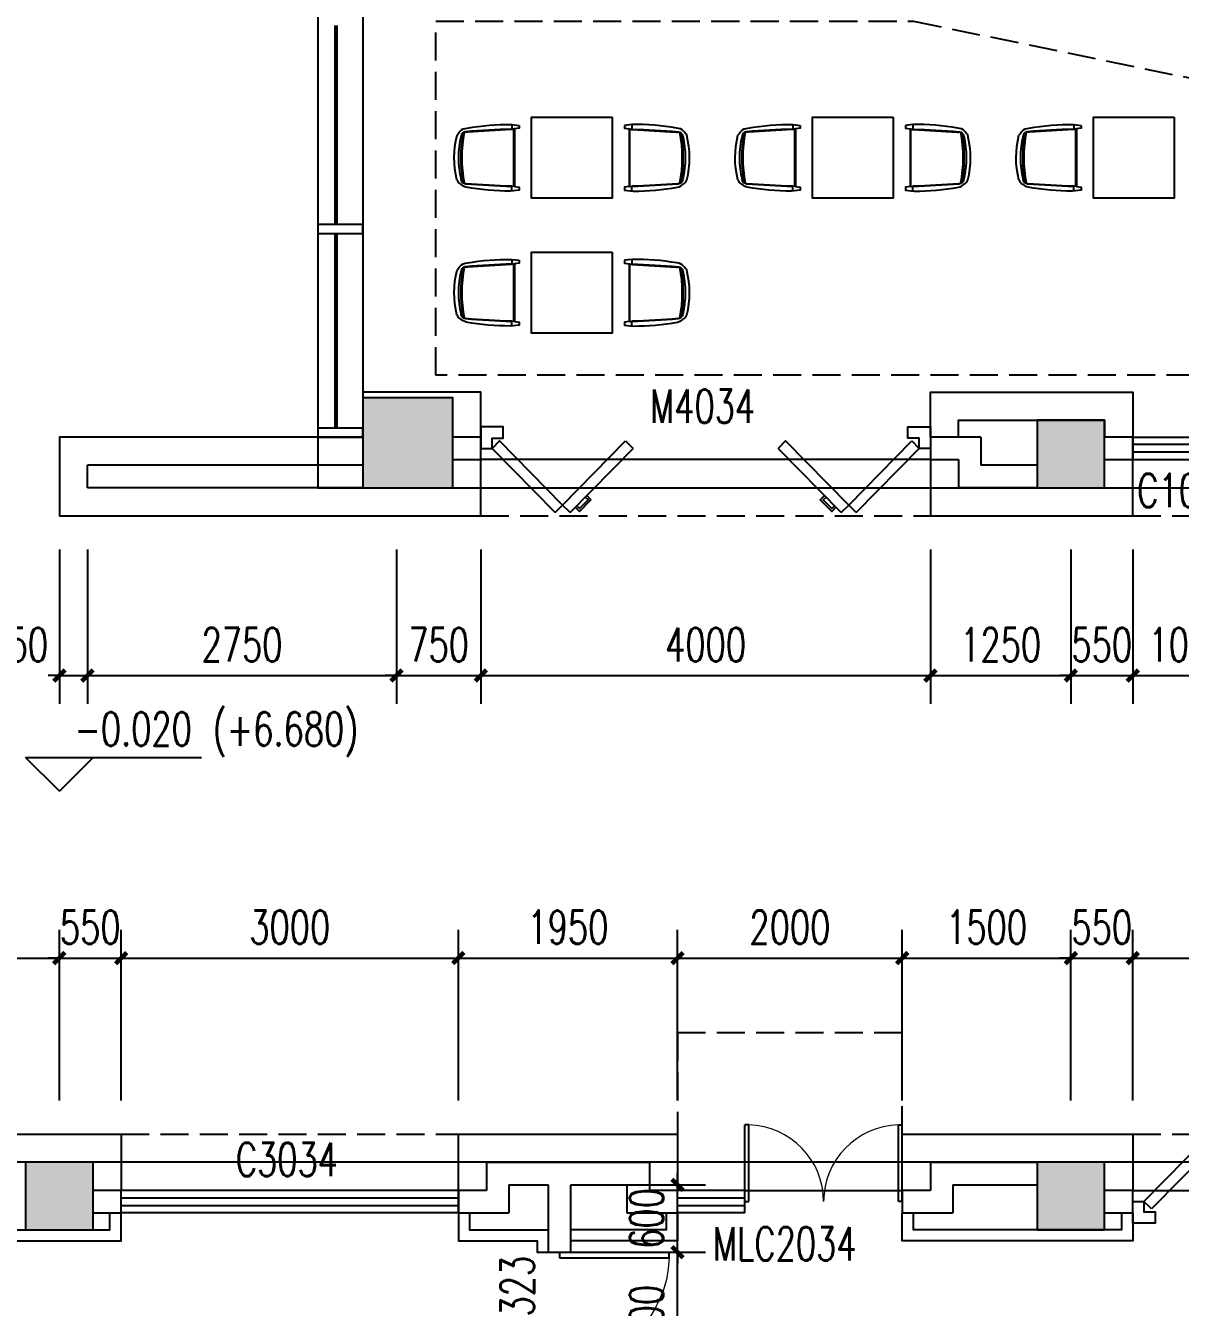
# Model space of a CAD drawing. Header units: inches. Extents: x -97096 to 280004, y -37912 to 97116.
# Drawn here: x -48300 to -38026, y 40709 to 52110 of the extents above; entities that cross this region are included whole.
import ezdxf

# ---------------------------------------------------------------- set-up
doc = ezdxf.new("R2010")
doc.units = ezdxf.units.IN
doc.header["$LTSCALE"] = 1000
doc.header["$MEASUREMENT"] = 0
doc.linetypes.add('DASH', pattern=[0.35, 0.25, -0.1])
for name, color, linetype in [('3T_BAR', 7, 'Continuous'), ('an-furniture', 253, 'Continuous'), ('COLUMN', 2, 'Continuous'), ('CURTWALL', 4, 'Continuous'), ('DIM_ELEV', 3, 'Continuous'), ('PUB_DIM', 3, 'Continuous'), ('PUB_HATCH', 253, 'Continuous'), ('PUB_TEXT', 7, 'Continuous'), ('SEE', 5, 'Continuous'), ('SLAB', 60, 'Continuous'), ('SURFACE', 6, 'Continuous'), ('SURFACE-CEILING', 52, 'Continuous'), ('SURFACE-INT', 62, 'Continuous'), ('WALL', 2, 'Continuous'), ('WINDOW', 4, 'Continuous'), ('WINDOW_TEXT', 7, 'Continuous')]:
    doc.layers.add(name, color=color, linetype=linetype)
doc.styles.add('_TCH_DIM', font='SIMPLEX', dxfattribs={"bigfont": 'GBCBIG'})
doc.styles.add('_TCH_DIM_T3', font='SIMPLEX', dxfattribs={"width": 0.705882, "bigfont": 'GBCBIG'})
doc.styles.add('_TCH_WINDOW', font='SIMPLEX', dxfattribs={"bigfont": 'GBCBIG'})
doc.dimstyles.new('_TCH_ARCH&&100', dxfattribs={"dimtxt": 297.5, "dimasz": 100, "dimexe": 250, "dimexo": 300, "dimgap": 126.25, "dimtad": 1, "dimdec": 0, "dimzin": 0, "dimdsep": 46, "dimtxsty": '_TCH_DIM_T3', "dimblk": 'ARCHTICK', "dimcen": 0.09, "dimclrt": 7, "dimazin": 2, "dimtfac": 1, "dimtdec": 0, "dimtix": 1, "dimtmove": 2, "dimatfit": 3, "dimfxl": 1, "dimtolj": 1, "dimtzin": 0, "dimarcsym": 0})

# ---------------------------------------------------------------- blocks, each defined once
blk = doc.blocks.new('A$C08252DC2')
at = {"layer": 'an-furniture'}
for points in [[(-288, 42), (-262, 42), (-256, 0), (256, 0), (262, 42), (288, 42), (297, -36, -0.045162), (262, -431, -0.189794), (198, -513, -0.123647), (-200, -512, -0.058863), (-236, -484, -0.18906), (-264, -423, -0.048279), (-296, -24), (-288, 42)], [(256, -5), (-256, -5), (-254, -7, -0.037702), (-251, -29, -0.000554), (-228, -417, -0.037328), (-229, -445, -4.064495)], [(-254, -24, 0.013306), (-231, -435, 0.333077), (-194, -476)], [(194, -476, 0.332939), (231, -435, 0.013306), (254, -24)], [(254, -24, -0.013306), (231, -435, -0.333077), (194, -476)]]:
    blk.add_lwpolyline(points, format="xyb", dxfattribs=at)
for points in [[(-256, 0), (-254, -24)], [(256, 0), (254, -24)], [(-296, -24), (-254, -24)], [(296, -24), (254, -24)]]:
    blk.add_lwpolyline(points, dxfattribs=at)
for centre, radius, start, end in [((0, 824), 1293, 259.8763, 280.1182), ((0, 824), 1302, 260.2198, 279.7742), ((0, 336), 835, 256.5336, 283.4594)]:
    blk.add_arc(centre, radius, start, end, dxfattribs=at)
blk = doc.blocks.new('_ArchTick')
at = {"color": 0, "linetype": 'ByBlock', "const_width": 0.4}
blk.add_lwpolyline([(-0.5, -0.5), (0.5, 0.5)], dxfattribs=at)
blk = doc.blocks.new('*D407')
at = {"layer": 'Defpoints', "color": 0, "transparency": 16777216}
for p in [(-43400, 41800), (-42500, 41800), (-43400, 41200)]:
    blk.add_point(p, dxfattribs=at)
at = {"layer": 'PUB_DIM', "color": 0, "lineweight": -2, "transparency": 16777216}
for p, q in [((-42500, 41800), (-42500, 41900)), ((-43100, 41800), (-42250, 41800)), ((-42500, 41200), (-42500, 41800)), ((-43100, 41200), (-42250, 41200)), ((-42500, 41200), (-42500, 41100))]:
    blk.add_line(p, q, dxfattribs=at)
at = {"layer": 'PUB_DIM', "color": 0, "lineweight": -2, "transparency": 16777216, "xscale": 100, "yscale": 100, "zscale": 100}
for p, rotation in [((-42500, 41800), 270), ((-42500, 41200), 90)]:
    blk.add_blockref('_ArchTick', p, dxfattribs=dict(at, rotation=rotation))
at = {"layer": 'PUB_DIM', "color": 7, "transparency": 16777216, "insert": (-42775, 41500), "char_height": 297.5, "attachment_point": 5, "rotation": 90, "style": '_TCH_DIM_T3'}
blk.add_mtext('\\A1;600', dxfattribs=at)
blk = doc.blocks.new('*D408')
at = {"layer": 'Defpoints', "color": 0, "transparency": 16777216}
for p in [(-43400, 41200), (-42500, 41200), (-43400, 39900)]:
    blk.add_point(p, dxfattribs=at)
at = {"layer": 'PUB_DIM', "color": 0, "lineweight": -2, "transparency": 16777216}
for p, q in [((-43100, 41200), (-42250, 41200)), ((-42500, 39900), (-42500, 41200)), ((-43100, 39900), (-42250, 39900))]:
    blk.add_line(p, q, dxfattribs=at)
at = {"layer": 'PUB_DIM', "color": 0, "lineweight": -2, "transparency": 16777216, "xscale": 100, "yscale": 100, "zscale": 100}
for p, rotation in [((-42500, 41200), 90), ((-42500, 39900), 270)]:
    blk.add_blockref('_ArchTick', p, dxfattribs=dict(at, rotation=rotation))
at = {"layer": 'PUB_DIM', "color": 7, "transparency": 16777216, "insert": (-42775, 40550), "char_height": 297.5, "attachment_point": 5, "rotation": 90, "style": '_TCH_DIM_T3'}
blk.add_mtext('\\A1;1300', dxfattribs=at)
blk = doc.blocks.new('*D428')
at = {"layer": 'Defpoints', "color": 0, "transparency": 16777216}
for p in [(-34450, 43816), (-38450, 42250), (-34450, 42250)]:
    blk.add_point(p, dxfattribs=at)
at = {"layer": 'PUB_DIM', "color": 0, "lineweight": -2, "transparency": 16777216}
for p, q in [((-38450, 42550), (-38450, 44066)), ((-34450, 42550), (-34450, 44066)), ((-38450, 43816), (-34450, 43816))]:
    blk.add_line(p, q, dxfattribs=at)
at = {"layer": 'PUB_DIM', "color": 0, "lineweight": -2, "transparency": 16777216, "xscale": 100, "yscale": 100, "zscale": 100, "rotation": 180}
blk.add_blockref('_ArchTick', (-38450, 43816), dxfattribs=at)
at = {"layer": 'PUB_DIM', "color": 0, "lineweight": -2, "transparency": 16777216, "xscale": 100, "yscale": 100, "zscale": 100}
blk.add_blockref('_ArchTick', (-34450, 43816), dxfattribs=at)
at = {"layer": 'PUB_DIM', "color": 7, "transparency": 16777216, "insert": (-36450, 44091), "char_height": 297.5, "attachment_point": 5, "style": '_TCH_DIM_T3'}
blk.add_mtext('\\A1;4000', dxfattribs=at)
blk = doc.blocks.new('*D429')
at = {"layer": 'Defpoints', "color": 0, "transparency": 16777216}
for p in [(-38450, 43816), (-39000, 42250), (-38450, 42250)]:
    blk.add_point(p, dxfattribs=at)
at = {"layer": 'PUB_DIM', "color": 0, "lineweight": -2, "transparency": 16777216}
for p, q in [((-39000, 42550), (-39000, 44066)), ((-38450, 42550), (-38450, 44066)), ((-39000, 43816), (-39100, 43816)), ((-39000, 43816), (-38450, 43816)), ((-38450, 43816), (-38350, 43816))]:
    blk.add_line(p, q, dxfattribs=at)
at = {"layer": 'PUB_DIM', "color": 0, "lineweight": -2, "transparency": 16777216, "xscale": 100, "yscale": 100, "zscale": 100}
blk.add_blockref('_ArchTick', (-39000, 43816), dxfattribs=at)
at = {"layer": 'PUB_DIM', "color": 0, "lineweight": -2, "transparency": 16777216, "xscale": 100, "yscale": 100, "zscale": 100, "rotation": 180}
blk.add_blockref('_ArchTick', (-38450, 43816), dxfattribs=at)
at = {"layer": 'PUB_DIM', "color": 7, "transparency": 16777216, "insert": (-38725, 44091), "char_height": 297.5, "attachment_point": 5, "style": '_TCH_DIM_T3'}
blk.add_mtext('\\A1;550', dxfattribs=at)
blk = doc.blocks.new('*D430')
at = {"layer": 'Defpoints', "color": 0, "transparency": 16777216}
for p in [(-39000, 43816), (-40500, 42250), (-39000, 42250)]:
    blk.add_point(p, dxfattribs=at)
at = {"layer": 'PUB_DIM', "color": 0, "lineweight": -2, "transparency": 16777216}
for p, q in [((-40500, 42550), (-40500, 44066)), ((-39000, 42550), (-39000, 44066)), ((-40500, 43816), (-39000, 43816))]:
    blk.add_line(p, q, dxfattribs=at)
at = {"layer": 'PUB_DIM', "color": 0, "lineweight": -2, "transparency": 16777216, "xscale": 100, "yscale": 100, "zscale": 100, "rotation": 180}
blk.add_blockref('_ArchTick', (-40500, 43816), dxfattribs=at)
at = {"layer": 'PUB_DIM', "color": 0, "lineweight": -2, "transparency": 16777216, "xscale": 100, "yscale": 100, "zscale": 100}
blk.add_blockref('_ArchTick', (-39000, 43816), dxfattribs=at)
at = {"layer": 'PUB_DIM', "color": 7, "transparency": 16777216, "insert": (-39750, 44091), "char_height": 297.5, "attachment_point": 5, "style": '_TCH_DIM_T3'}
blk.add_mtext('\\A1;1500', dxfattribs=at)
blk = doc.blocks.new('*D431')
at = {"layer": 'Defpoints', "color": 0, "transparency": 16777216}
for p in [(-40500, 43816), (-42500, 42250), (-40500, 42250)]:
    blk.add_point(p, dxfattribs=at)
at = {"layer": 'PUB_DIM', "color": 0, "lineweight": -2, "transparency": 16777216}
for p, q in [((-42500, 42550), (-42500, 44066)), ((-40500, 42550), (-40500, 44066)), ((-42500, 43816), (-40500, 43816))]:
    blk.add_line(p, q, dxfattribs=at)
at = {"layer": 'PUB_DIM', "color": 0, "lineweight": -2, "transparency": 16777216, "xscale": 100, "yscale": 100, "zscale": 100, "rotation": 180}
blk.add_blockref('_ArchTick', (-42500, 43816), dxfattribs=at)
at = {"layer": 'PUB_DIM', "color": 0, "lineweight": -2, "transparency": 16777216, "xscale": 100, "yscale": 100, "zscale": 100}
blk.add_blockref('_ArchTick', (-40500, 43816), dxfattribs=at)
at = {"layer": 'PUB_DIM', "color": 7, "transparency": 16777216, "insert": (-41500, 44091), "char_height": 297.5, "attachment_point": 5, "style": '_TCH_DIM_T3'}
blk.add_mtext('\\A1;2000', dxfattribs=at)
blk = doc.blocks.new('*D432')
at = {"layer": 'Defpoints', "color": 0, "transparency": 16777216}
for p in [(-42500, 43816), (-44450, 42250), (-42500, 42250)]:
    blk.add_point(p, dxfattribs=at)
at = {"layer": 'PUB_DIM', "color": 0, "lineweight": -2, "transparency": 16777216}
for p, q in [((-44450, 42550), (-44450, 44066)), ((-42500, 42550), (-42500, 44066)), ((-44450, 43816), (-42500, 43816))]:
    blk.add_line(p, q, dxfattribs=at)
at = {"layer": 'PUB_DIM', "color": 0, "lineweight": -2, "transparency": 16777216, "xscale": 100, "yscale": 100, "zscale": 100, "rotation": 180}
blk.add_blockref('_ArchTick', (-44450, 43816), dxfattribs=at)
at = {"layer": 'PUB_DIM', "color": 0, "lineweight": -2, "transparency": 16777216, "xscale": 100, "yscale": 100, "zscale": 100}
blk.add_blockref('_ArchTick', (-42500, 43816), dxfattribs=at)
at = {"layer": 'PUB_DIM', "color": 7, "transparency": 16777216, "insert": (-43475, 44091), "char_height": 297.5, "attachment_point": 5, "style": '_TCH_DIM_T3'}
blk.add_mtext('\\A1;1950', dxfattribs=at)
blk = doc.blocks.new('*D433')
at = {"layer": 'Defpoints', "color": 0, "transparency": 16777216}
for p in [(-44450, 43816), (-47450, 42250), (-44450, 42250)]:
    blk.add_point(p, dxfattribs=at)
at = {"layer": 'PUB_DIM', "color": 0, "lineweight": -2, "transparency": 16777216}
for p, q in [((-47450, 42550), (-47450, 44066)), ((-44450, 42550), (-44450, 44066)), ((-47450, 43816), (-44450, 43816))]:
    blk.add_line(p, q, dxfattribs=at)
at = {"layer": 'PUB_DIM', "color": 0, "lineweight": -2, "transparency": 16777216, "xscale": 100, "yscale": 100, "zscale": 100, "rotation": 180}
blk.add_blockref('_ArchTick', (-47450, 43816), dxfattribs=at)
at = {"layer": 'PUB_DIM', "color": 0, "lineweight": -2, "transparency": 16777216, "xscale": 100, "yscale": 100, "zscale": 100}
blk.add_blockref('_ArchTick', (-44450, 43816), dxfattribs=at)
at = {"layer": 'PUB_DIM', "color": 7, "transparency": 16777216, "insert": (-45950, 44091), "char_height": 297.5, "attachment_point": 5, "style": '_TCH_DIM_T3'}
blk.add_mtext('\\A1;3000', dxfattribs=at)
blk = doc.blocks.new('*D434')
at = {"layer": 'Defpoints', "color": 0, "transparency": 16777216}
for p in [(-47450, 43816), (-48000, 42250), (-47450, 42250)]:
    blk.add_point(p, dxfattribs=at)
at = {"layer": 'PUB_DIM', "color": 0, "lineweight": -2, "transparency": 16777216}
for p, q in [((-48000, 42550), (-48000, 44066)), ((-47450, 42550), (-47450, 44066)), ((-48000, 43816), (-48100, 43816)), ((-48000, 43816), (-47450, 43816)), ((-47450, 43816), (-47350, 43816))]:
    blk.add_line(p, q, dxfattribs=at)
at = {"layer": 'PUB_DIM', "color": 0, "lineweight": -2, "transparency": 16777216, "xscale": 100, "yscale": 100, "zscale": 100}
blk.add_blockref('_ArchTick', (-48000, 43816), dxfattribs=at)
at = {"layer": 'PUB_DIM', "color": 0, "lineweight": -2, "transparency": 16777216, "xscale": 100, "yscale": 100, "zscale": 100, "rotation": 180}
blk.add_blockref('_ArchTick', (-47450, 43816), dxfattribs=at)
at = {"layer": 'PUB_DIM', "color": 7, "transparency": 16777216, "insert": (-47725, 44091), "char_height": 297.5, "attachment_point": 5, "style": '_TCH_DIM_T3'}
blk.add_mtext('\\A1;550', dxfattribs=at)
blk = doc.blocks.new('*D435')
at = {"layer": 'Defpoints', "color": 0, "transparency": 16777216}
for p in [(-48000, 43816), (-51500, 42250), (-48000, 42250)]:
    blk.add_point(p, dxfattribs=at)
at = {"layer": 'PUB_DIM', "color": 0, "lineweight": -2, "transparency": 16777216}
for p, q in [((-51500, 42550), (-51500, 44066)), ((-48000, 42550), (-48000, 44066)), ((-51500, 43816), (-48000, 43816))]:
    blk.add_line(p, q, dxfattribs=at)
at = {"layer": 'PUB_DIM', "color": 0, "lineweight": -2, "transparency": 16777216, "xscale": 100, "yscale": 100, "zscale": 100, "rotation": 180}
blk.add_blockref('_ArchTick', (-51500, 43816), dxfattribs=at)
at = {"layer": 'PUB_DIM', "color": 0, "lineweight": -2, "transparency": 16777216, "xscale": 100, "yscale": 100, "zscale": 100}
blk.add_blockref('_ArchTick', (-48000, 43816), dxfattribs=at)
at = {"layer": 'PUB_DIM', "color": 7, "transparency": 16777216, "insert": (-49750, 44091), "char_height": 297.5, "attachment_point": 5, "style": '_TCH_DIM_T3'}
blk.add_mtext('\\A1;3500', dxfattribs=at)
blk = doc.blocks.new('*D438')
at = {"layer": 'Defpoints', "color": 0, "transparency": 16777216}
for p in [(-48000, 47750), (-47750, 47750), (-47750, 46329)]:
    blk.add_point(p, dxfattribs=at)
at = {"layer": 'PUB_DIM', "color": 0, "lineweight": -2, "transparency": 16777216}
for p, q in [((-48000, 47450), (-48000, 46079)), ((-47750, 47450), (-47750, 46079)), ((-48000, 46329), (-48100, 46329)), ((-48000, 46329), (-47750, 46329)), ((-47750, 46329), (-47650, 46329))]:
    blk.add_line(p, q, dxfattribs=at)
at = {"layer": 'PUB_DIM', "color": 0, "lineweight": -2, "transparency": 16777216, "xscale": 100, "yscale": 100, "zscale": 100}
blk.add_blockref('_ArchTick', (-48000, 46329), dxfattribs=at)
at = {"layer": 'PUB_DIM', "color": 0, "lineweight": -2, "transparency": 16777216, "xscale": 100, "yscale": 100, "zscale": 100, "rotation": 180}
blk.add_blockref('_ArchTick', (-47750, 46329), dxfattribs=at)
at = {"layer": 'PUB_DIM', "color": 7, "transparency": 16777216, "insert": (-48370, 46604), "char_height": 297.5, "attachment_point": 5, "style": '_TCH_DIM_T3'}
blk.add_mtext('\\A1;250', dxfattribs=at)
blk = doc.blocks.new('*D439')
at = {"layer": 'Defpoints', "color": 0, "transparency": 16777216}
for p in [(-47750, 47750), (-45000, 47750), (-45000, 46329)]:
    blk.add_point(p, dxfattribs=at)
at = {"layer": 'PUB_DIM', "color": 0, "lineweight": -2, "transparency": 16777216}
for p, q in [((-47750, 47450), (-47750, 46079)), ((-45000, 47450), (-45000, 46079)), ((-47750, 46329), (-45000, 46329))]:
    blk.add_line(p, q, dxfattribs=at)
at = {"layer": 'PUB_DIM', "color": 0, "lineweight": -2, "transparency": 16777216, "xscale": 100, "yscale": 100, "zscale": 100, "rotation": 180}
blk.add_blockref('_ArchTick', (-47750, 46329), dxfattribs=at)
at = {"layer": 'PUB_DIM', "color": 0, "lineweight": -2, "transparency": 16777216, "xscale": 100, "yscale": 100, "zscale": 100}
blk.add_blockref('_ArchTick', (-45000, 46329), dxfattribs=at)
at = {"layer": 'PUB_DIM', "color": 7, "transparency": 16777216, "insert": (-46375, 46604), "char_height": 297.5, "attachment_point": 5, "style": '_TCH_DIM_T3'}
blk.add_mtext('\\A1;2750', dxfattribs=at)
blk = doc.blocks.new('*D440')
at = {"layer": 'Defpoints', "color": 0, "transparency": 16777216}
for p in [(-45000, 47750), (-44250, 47750), (-44250, 46329)]:
    blk.add_point(p, dxfattribs=at)
at = {"layer": 'PUB_DIM', "color": 0, "lineweight": -2, "transparency": 16777216}
for p, q in [((-45000, 47450), (-45000, 46079)), ((-44250, 47450), (-44250, 46079)), ((-45000, 46329), (-45100, 46329)), ((-45000, 46329), (-44250, 46329)), ((-44250, 46329), (-44150, 46329))]:
    blk.add_line(p, q, dxfattribs=at)
at = {"layer": 'PUB_DIM', "color": 0, "lineweight": -2, "transparency": 16777216, "xscale": 100, "yscale": 100, "zscale": 100}
blk.add_blockref('_ArchTick', (-45000, 46329), dxfattribs=at)
at = {"layer": 'PUB_DIM', "color": 0, "lineweight": -2, "transparency": 16777216, "xscale": 100, "yscale": 100, "zscale": 100, "rotation": 180}
blk.add_blockref('_ArchTick', (-44250, 46329), dxfattribs=at)
at = {"layer": 'PUB_DIM', "color": 7, "transparency": 16777216, "insert": (-44625, 46604), "char_height": 297.5, "attachment_point": 5, "style": '_TCH_DIM_T3'}
blk.add_mtext('\\A1;750', dxfattribs=at)
blk = doc.blocks.new('*D441')
at = {"layer": 'Defpoints', "color": 0, "transparency": 16777216}
for p in [(-44250, 47750), (-40250, 47750), (-40250, 46329)]:
    blk.add_point(p, dxfattribs=at)
at = {"layer": 'PUB_DIM', "color": 0, "lineweight": -2, "transparency": 16777216}
for p, q in [((-44250, 47450), (-44250, 46079)), ((-40250, 47450), (-40250, 46079)), ((-44250, 46329), (-40250, 46329))]:
    blk.add_line(p, q, dxfattribs=at)
at = {"layer": 'PUB_DIM', "color": 0, "lineweight": -2, "transparency": 16777216, "xscale": 100, "yscale": 100, "zscale": 100, "rotation": 180}
blk.add_blockref('_ArchTick', (-44250, 46329), dxfattribs=at)
at = {"layer": 'PUB_DIM', "color": 0, "lineweight": -2, "transparency": 16777216, "xscale": 100, "yscale": 100, "zscale": 100}
blk.add_blockref('_ArchTick', (-40250, 46329), dxfattribs=at)
at = {"layer": 'PUB_DIM', "color": 7, "transparency": 16777216, "insert": (-42250, 46604), "char_height": 297.5, "attachment_point": 5, "style": '_TCH_DIM_T3'}
blk.add_mtext('\\A1;4000', dxfattribs=at)
blk = doc.blocks.new('*D442')
at = {"layer": 'Defpoints', "color": 0, "transparency": 16777216}
for p in [(-40250, 47750), (-39000, 47750), (-39000, 46329)]:
    blk.add_point(p, dxfattribs=at)
at = {"layer": 'PUB_DIM', "color": 0, "lineweight": -2, "transparency": 16777216}
for p, q in [((-40250, 47450), (-40250, 46079)), ((-39000, 47450), (-39000, 46079)), ((-40250, 46329), (-39000, 46329))]:
    blk.add_line(p, q, dxfattribs=at)
at = {"layer": 'PUB_DIM', "color": 0, "lineweight": -2, "transparency": 16777216, "xscale": 100, "yscale": 100, "zscale": 100, "rotation": 180}
blk.add_blockref('_ArchTick', (-40250, 46329), dxfattribs=at)
at = {"layer": 'PUB_DIM', "color": 0, "lineweight": -2, "transparency": 16777216, "xscale": 100, "yscale": 100, "zscale": 100}
blk.add_blockref('_ArchTick', (-39000, 46329), dxfattribs=at)
at = {"layer": 'PUB_DIM', "color": 7, "transparency": 16777216, "insert": (-39625, 46604), "char_height": 297.5, "attachment_point": 5, "style": '_TCH_DIM_T3'}
blk.add_mtext('\\A1;1250', dxfattribs=at)
blk = doc.blocks.new('*D443')
at = {"layer": 'Defpoints', "color": 0, "transparency": 16777216}
for p in [(-39000, 47750), (-38450, 47750), (-38450, 46329)]:
    blk.add_point(p, dxfattribs=at)
at = {"layer": 'PUB_DIM', "color": 0, "lineweight": -2, "transparency": 16777216}
for p, q in [((-39000, 47450), (-39000, 46079)), ((-38450, 47450), (-38450, 46079)), ((-39000, 46329), (-39100, 46329)), ((-39000, 46329), (-38450, 46329)), ((-38450, 46329), (-38350, 46329))]:
    blk.add_line(p, q, dxfattribs=at)
at = {"layer": 'PUB_DIM', "color": 0, "lineweight": -2, "transparency": 16777216, "xscale": 100, "yscale": 100, "zscale": 100}
blk.add_blockref('_ArchTick', (-39000, 46329), dxfattribs=at)
at = {"layer": 'PUB_DIM', "color": 0, "lineweight": -2, "transparency": 16777216, "xscale": 100, "yscale": 100, "zscale": 100, "rotation": 180}
blk.add_blockref('_ArchTick', (-38450, 46329), dxfattribs=at)
at = {"layer": 'PUB_DIM', "color": 7, "transparency": 16777216, "insert": (-38725, 46604), "char_height": 297.5, "attachment_point": 5, "style": '_TCH_DIM_T3'}
blk.add_mtext('\\A1;550', dxfattribs=at)
blk = doc.blocks.new('*D444')
at = {"layer": 'Defpoints', "color": 0, "transparency": 16777216}
for p in [(-38450, 47750), (-37450, 47750), (-37450, 46329)]:
    blk.add_point(p, dxfattribs=at)
at = {"layer": 'PUB_DIM', "color": 0, "lineweight": -2, "transparency": 16777216}
for p, q in [((-38450, 47450), (-38450, 46079)), ((-37450, 47450), (-37450, 46079)), ((-38450, 46329), (-37450, 46329))]:
    blk.add_line(p, q, dxfattribs=at)
at = {"layer": 'PUB_DIM', "color": 0, "lineweight": -2, "transparency": 16777216, "xscale": 100, "yscale": 100, "zscale": 100, "rotation": 180}
blk.add_blockref('_ArchTick', (-38450, 46329), dxfattribs=at)
at = {"layer": 'PUB_DIM', "color": 0, "lineweight": -2, "transparency": 16777216, "xscale": 100, "yscale": 100, "zscale": 100}
blk.add_blockref('_ArchTick', (-37450, 46329), dxfattribs=at)
at = {"layer": 'PUB_DIM', "color": 7, "transparency": 16777216, "insert": (-37950, 46604), "char_height": 297.5, "attachment_point": 5, "style": '_TCH_DIM_T3'}
blk.add_mtext('\\A1;1000', dxfattribs=at)
blk = doc.blocks.new('_FZH')
blk.add_lwpolyline([(-0.5, -0.5), (0.5, -0.5), (0.5, 0.5), (-0.5, 0.5)], close=True)
at = {"layer": 'PUB_HATCH'}
blk.add_solid([(-0.5, -0.5), (0.5, -0.5), (-0.5, 0.5), (0.5, 0.5)], dxfattribs=at)
blk = doc.blocks.new('$DorLib2D$00000034')
for p, q in [((-0.3348, 0.1427), (-0.475, 0)), ((-0.3348, 0.1427), (-0.3182, 0.1263)), ((-0.3015, 0.1427), (-0.3182, 0.1263)), ((-0.3015, 0.1427), (-0.1614, 0)), ((0.3015, 0.1427), (0.1614, 0)), ((0.3015, 0.1427), (0.3182, 0.1263)), ((0.3348, 0.1427), (0.3182, 0.1263)), ((0.3348, 0.1427), (0.475, 0)), ((-0.3182, 0.1263), (-0.4584, -0.0164)), ((-0.3182, 0.1263), (-0.178, -0.0164)), ((0.3182, 0.1263), (0.178, -0.0164)), ((0.3182, 0.1263), (0.4584, -0.0164)), ((-0.5, -0.048), (-0.5, 0)), ((-0.4584, -0.0164), (-0.475, 0)), ((-0.178, -0.0164), (-0.1614, 0)), ((0.178, -0.0164), (0.1614, 0)), ((0.4584, -0.0164), (0.475, 0)), ((0.5, -0.048), (0.5, 0))]:
    blk.add_line(p, q)
for points in [[(-0.2899, 0.1308), (-0.2804, 0.1401), (-0.255, 0.1143), (-0.2645, 0.1049)], [(-0.2866, 0.1275), (-0.2804, 0.1335), (-0.2616, 0.1144), (-0.2678, 0.1083)], [(0.2899, 0.1308), (0.2804, 0.1401), (0.255, 0.1143), (0.2645, 0.1049)], [(0.2866, 0.1275), (0.2804, 0.1335), (0.2616, 0.1144), (0.2678, 0.1083)], [(-0.5, 0), (-0.475, 0), (-0.475, -0.023), (-0.45, -0.023), (-0.45, -0.048), (-0.5, -0.048)], [(0.5, 0), (0.475, 0), (0.475, -0.023), (0.45, -0.023), (0.45, -0.048), (0.5, -0.048)]]:
    blk.add_lwpolyline(points)
blk = doc.blocks.new('$DorLib2D$00000001')
for p, q in [((0.45, 0.975), (0.5, 0.975)), ((0.45, 0), (0.45, 0.975)), ((0.5, 0), (0.5, 0.975)), ((0.5, 0), (0.45, 0))]:
    blk.add_line(p, q)
at = {"lineweight": 13}
blk.add_arc((0.475, 0), 0.975, 91.4693, 180, dxfattribs=at)
blk = doc.blocks.new('$TCHSYS$WIN2D')
for p, q in [((-0.5, 0.5), (0.5, 0.5)), ((-0.5, 0.5), (-0.5, -0.5)), ((0.5, 0.5), (0.5, -0.5)), ((0.5, 0.1667), (-0.5, 0.1667)), ((0.5, -0.1667), (-0.5, -0.1667)), ((-0.5, -0.5), (0.5, -0.5))]:
    blk.add_line(p, q)
blk = doc.blocks.new('$DorLib2D$00000002')
for p, q in [((-0.5, 0), (-0.5, 0.4875)), ((-0.475, 0.4875), (-0.5, 0.4875)), ((-0.475, 0), (-0.475, 0.4875)), ((0.475, 0), (0.475, 0.4875)), ((0.475, 0.4875), (0.5, 0.4875)), ((0.5, 0), (0.5, 0.4875)), ((-0.5, 0), (-0.475, 0)), ((0.5, 0), (0.475, 0))]:
    blk.add_line(p, q)
at = {"lineweight": 13}
for centre, start, end in [((-0.4875, 0), 0, 88.53072), ((0.4875, 0), 91.46928, 180)]:
    blk.add_arc(centre, 0.4875, start, end, dxfattribs=at)

msp = doc.modelspace()

# ---------------------------------------------------------------- linework, layer by layer
at = {"layer": '3T_BAR'}
for p, q in [((-45700, 50340), (-45700, 50260)), ((-45300, 50340), (-45700, 50340)), ((-45300, 50260), (-45300, 50340)), ((-45700, 50260), (-45300, 50260)), ((-45700, 48530), (-45700, 48450)), ((-45300, 48530), (-45700, 48530)), ((-45300, 48450), (-45300, 48530)), ((-45700, 48450), (-45300, 48450))]:
    msp.add_line(p, q, dxfattribs=at)
at = {"layer": 'an-furniture'}
for points in [[(-43080, 51295), (-43080, 50575), (-43800, 50575), (-43800, 51295)], [(-40580, 51295), (-40580, 50575), (-41300, 50575), (-41300, 51295)], [(-38080, 51295), (-38080, 50575), (-38800, 50575), (-38800, 51295)], [(-43080, 50094.9), (-43080, 49374.9), (-43800, 49374.9), (-43800, 50094.9)]]:
    msp.add_lwpolyline(points, close=True, dxfattribs=at)
at = {"layer": 'CURTWALL'}
for p, q in [((-45300, 59470), (-45300, 48530)), ((-45550, 52110), (-45550, 50340)), ((-45530, 52110), (-45530, 50340)), ((-45550, 50260), (-45550, 48530)), ((-45530, 50260), (-45530, 48530))]:
    msp.add_line(p, q, dxfattribs=at)
at = {"layer": 'DIM_ELEV'}
for p, q in [((-48000, 45300), (-48300, 45600)), ((-48300, 45600), (-46735, 45600)), ((-48000, 45300), (-47700, 45600))]:
    msp.add_line(p, q, dxfattribs=at)
at = {"layer": 'SEE', "linetype": 'DASH'}
for p, q in [((-44250, 47750), (-40250, 47750)), ((-38450, 47750), (-37450, 47750)), ((-47450, 42250), (-44450, 42250)), ((-38450, 42250), (-34450, 42250))]:
    msp.add_line(p, q, dxfattribs=at)
msp.add_lwpolyline([(-40500, 42250), (-40500, 43150), (-42500, 43150), (-42500, 42250)], dxfattribs=at)
at = {"layer": 'SLAB'}
msp.add_lwpolyline([(10489, 49200), (-12200, 49200), (-12200, 48450), (-12800, 48450), (-12800, 60000), (-45700, 60000), (-45700, 48000), (-24250, 48000), (-24250, 42000), (-54700, 42000), (-54700, 30000), (-16750, 30000), (-16750, 24000)], dxfattribs=at)
at = {"layer": 'SURFACE'}
for points in [[(-45300, 48450), (-48000, 48450), (-48000, 47750), (-44250, 47750), (-44250, 48200)], [(-40250, 48250), (-40250, 47750), (-38450, 47750), (-38450, 48250)], [(-51500, 41749.9), (-51500, 42250), (-47450, 42250), (-47450, 41750)], [(-44450, 41750), (-44450, 42250), (-42500, 42250), (-42500, 41749.9)], [(-40500, 41749.9), (-40500, 42250), (-38450, 42250), (-38450, 41750)]]:
    msp.add_lwpolyline(points, dxfattribs=at)
at = {"layer": 'SURFACE-CEILING', "linetype": 'DASH'}
msp.add_lwpolyline([(-44650, 52150), (-40400, 52150), (-35900, 51225), (-26900, 53075), (-22400, 52150), (-13400, 52150), (-13400, 49000), (-44650, 49000)], close=True, dxfattribs=at)
at = {"layer": 'SURFACE-INT'}
for points in [[(-44250, 48200), (-44250, 48850), (-45300, 48850)], [(-40250, 48450), (-40250, 48850), (-38450, 48850), (-38450, 48450)], [(-40000, 48450), (-40000, 48600), (-38700, 48600), (-38700, 48450)], [(-51500, 41550), (-51500, 41300), (-47450, 41300), (-47450, 41550)], [(-51400, 41550), (-51400, 41400), (-47550, 41400), (-47550, 41550)], [(-44450, 41550), (-44450, 41300), (-43750, 41300), (-43750, 41200), (-43650, 41200)], [(-44350, 41550), (-44350, 41400), (-43650, 41400), (-43650, 41300), (-43650, 41300)], [(-42500, 41549.9), (-42500, 41299.9), (-43450, 41299.9)], [(-42600, 41549.9), (-42600, 41399.9), (-43450, 41399.9)], [(-38450, 41550), (-38450, 41300), (-40500, 41300), (-40499.9, 41550)], [(-38550, 41550), (-38550, 41400), (-40400, 41400), (-40399.9, 41550)]]:
    msp.add_lwpolyline(points, dxfattribs=at)
at = {"layer": 'WALL'}
for p, q in [((-44250, 48450), (-44500, 48450)), ((-44250, 48250), (-44250, 48450)), ((-39800, 48450), (-40250, 48450)), ((-40250, 48450), (-40250, 48250)), ((-39800, 48450), (-39800, 48200)), ((-38450, 48450), (-38700, 48450)), ((-38450, 48250), (-38450, 48450)), ((-44500, 48250), (-44250, 48250)), ((-40250, 48250), (-40000, 48250)), ((-40000, 48250), (-40000, 48000)), ((-38700, 48250), (-38450, 48250)), ((-45300, 48200), (-47750, 48200)), ((-47750, 48000), (-47750, 48200)), ((-39300, 48200), (-39800, 48200)), ((-45300, 48000), (-47750, 48000)), ((-39300, 48000), (-40000, 48000)), ((-44200, 42000), (-43550, 42000)), ((-44200, 42000), (-44200, 41750)), ((-43550, 42000), (-42750, 42000)), ((-42750, 42000), (-42750, 41749.9)), ((-40250, 42000), (-40250, 41749.9)), ((-40250, 42000), (-39300, 42000)), ((-47450, 41750), (-47700, 41750)), ((-47450, 41550), (-47450, 41750)), ((-44200, 41750), (-44450, 41750)), ((-44450, 41750), (-44450, 41550)), ((-44000, 41800), (-43650, 41800)), ((-44000, 41800), (-44000, 41550)), ((-43650, 41800), (-43650, 41200)), ((-43450, 41200), (-43450, 41800)), ((-43450, 41800), (-42950, 41800)), ((-42950, 41800), (-42950, 41549.9)), ((-42500, 41749.9), (-42750, 41749.9)), ((-42500, 41549.9), (-42500, 41749.9)), ((-40250, 41749.9), (-40500, 41749.9)), ((-40500, 41749.9), (-40500, 41549.9)), ((-40050, 41800), (-40050, 41549.9)), ((-40050, 41800), (-39300, 41800)), ((-38450, 41750), (-38700, 41750)), ((-38450, 41550), (-38450, 41750)), ((-47700, 41550), (-47450, 41550)), ((-44450, 41550), (-44000, 41550)), ((-42950, 41549.9), (-42500, 41549.9)), ((-40500, 41549.9), (-40050, 41549.9)), ((-38700, 41550), (-38450, 41550)), ((-43650, 41200), (-43450, 41200))]:
    msp.add_line(p, q, dxfattribs=at)
at = {"layer": 'WINDOW'}
for p, q in [((-40250, 48250), (-44250, 48250)), ((-41900, 41749.9), (-40500, 41749.9)), ((-38450, 41750), (-34450, 41750))]:
    msp.add_line(p, q, dxfattribs=at)

# ---------------------------------------------------------------- block references
at = {"layer": 'an-furniture', "rotation": 270}
for p in [(-43950, 50935), (-41450, 50935), (-38950, 50935), (-43950, 49734.9)]:
    msp.add_blockref('A$C08252DC2', p, dxfattribs=at)
at = {"layer": 'an-furniture', "xscale": -1, "rotation": 90}
for p in [(-42930, 50935), (-40430, 50935), (-42930, 49734.9)]:
    msp.add_blockref('A$C08252DC2', p, dxfattribs=at)
at = {"layer": 'COLUMN'}
for p, xscale, yscale, zscale in [((-44900, 48400), 800, 800, 800), ((-39000, 48300), 600, 600, 600), ((-48000, 41700), 600, 600, 600), ((-39000, 41700), 600, 600, 600)]:
    msp.add_blockref('_FZH', p, dxfattribs=dict(at, xscale=xscale, yscale=yscale, zscale=zscale))
at = {"layer": 'WINDOW'}
ref = msp.add_blockref('$DorLib2D$00000034', (-42250, 48350), dxfattribs=dict(at, xscale=-4000, yscale=4000, zscale=-4000, rotation=180))
ref.add_attrib('A', 'M4034', (-42745, 48576.2), dxfattribs={"layer": 'WINDOW_TEXT', "height": 297.5, "style": '_TCH_WINDOW', "width": 0.705882})
ref = msp.add_blockref('$TCHSYS$WIN2D', (-37950, 48350), dxfattribs=dict(at, xscale=-1000, yscale=-200, zscale=-1000, rotation=179.9999999999999))
ref.add_attrib('A', 'C1034', (-38410, 47826.2), dxfattribs={"layer": 'WINDOW_TEXT', "height": 297.5, "rotation": 360, "style": '_TCH_WINDOW', "width": 0.705882})
for name, p, xscale, yscale, zscale in [('$DorLib2D$00000002', (-41200, 41649.9), 1400, 1400, 1400), ('$TCHSYS$WIN2D', (-42200, 41649.9), -600, -200, -600)]:
    msp.add_blockref(name, p, dxfattribs=dict(at, xscale=xscale, yscale=yscale, zscale=zscale))
ref = msp.add_blockref('$DorLib2D$00000034', (-36450, 41650), dxfattribs=dict(at, xscale=-4000, yscale=4000, zscale=-4000))
ref.add_attrib('A', 'M4034', (-36945, 41126.3), dxfattribs={"layer": 'WINDOW_TEXT', "height": 297.5, "style": '_TCH_WINDOW', "width": 0.705882})
ref = msp.add_blockref('$TCHSYS$WIN2D', (-45950, 41650), dxfattribs=dict(at, xscale=-3000, yscale=-200, zscale=-3000))
ref.add_attrib('A', 'C3034', (-46430, 41876.3), dxfattribs={"layer": 'WINDOW_TEXT', "height": 297.5, "style": '_TCH_WINDOW', "width": 0.705882})
at = {"layer": 'WINDOW', "xscale": -1000, "yscale": 1000, "zscale": -1000, "rotation": 270}
msp.add_blockref('$DorLib2D$00000001', (-43550, 40700), dxfattribs=at)

# ---------------------------------------------------------------- texts
at = {"layer": 'PUB_TEXT', "style": '_TCH_DIM', "width": 0.705882}
for s, p in [('(+6.680)', (-46635, 45705)), ('-0.020', (-47865, 45705))]:
    msp.add_text(s, height=297.5, dxfattribs=at).set_placement(p)
at = {"layer": 'WINDOW_TEXT', "style": '_TCH_WINDOW', "width": 0.705882}
msp.add_text('MLC2034', height=297.5, dxfattribs=at).set_placement((-42185, 41126.2))
msp.add_text('MLC1323', height=297.5, rotation=90, dxfattribs=at).set_placement((-43776.2, 39890))

# ---------------------------------------------------------------- dimensions: what is measured, and where the dimension line sits
at = {"layer": 'PUB_DIM'}
dim = msp.add_linear_dim(base=(-47750, 46328.6), p1=(-48000, 47750), p2=(-47750, 47750), angle=0, dimstyle='_TCH_ARCH&&100', dxfattribs=at)
dim.commit()
dim.dimension.update_dxf_attribs({"geometry": '*D438', "text_midpoint": (-48370, 46603.6), "dimtype": 129})
for p1, p2, distance, picture, middle in [((-47750, 47750), (-45000, 47750), -1421.4, '*D439', (-46375, 46603.6)), ((-45000, 47750), (-44250, 47750), -1421.4, '*D440', (-44625, 46603.6)), ((-44250, 47750), (-40250, 47750), -1421.4, '*D441', (-42250, 46603.6)), ((-40250, 47750), (-39000, 47750), -1421.4, '*D442', (-39625, 46603.6)), ((-39000, 47750), (-38450, 47750), -1421.4, '*D443', (-38725, 46603.6)), ((-38450, 47750), (-37450, 47750), -1421.4, '*D444', (-37950, 46603.6)), ((-51500, 42250), (-48000, 42250), 1566.5, '*D435', (-49750, 44091.5)), ((-48000, 42250), (-47450, 42250), 1566.5, '*D434', (-47725, 44091.5)), ((-47450, 42250), (-44450, 42250), 1566.5, '*D433', (-45950, 44091.5)), ((-44450, 42250), (-42500, 42250), 1566.5, '*D432', (-43475, 44091.5)), ((-42500, 42250), (-40500, 42250), 1566.5, '*D431', (-41500, 44091.5)), ((-40500, 42250), (-39000, 42250), 1566.5, '*D430', (-39750, 44091.5)), ((-39000, 42250), (-38450, 42250), 1566.5, '*D429', (-38725, 44091.5)), ((-38450, 42250), (-34450, 42250), 1566.5, '*D428', (-36450, 44091.5)), ((-43400, 41200), (-43400, 41800), -900, '*D407', (-42775, 41500)), ((-43400, 39900), (-43400, 41200), -900, '*D408', (-42775, 40550))]:
    dim = msp.add_aligned_dim(p1=p1, p2=p2, distance=distance, dimstyle='_TCH_ARCH&&100', dxfattribs=at)
    dim.commit()
    dim.dimension.update_dxf_attribs({"geometry": picture, "text_midpoint": middle})

doc.saveas('drawing.dxf')
